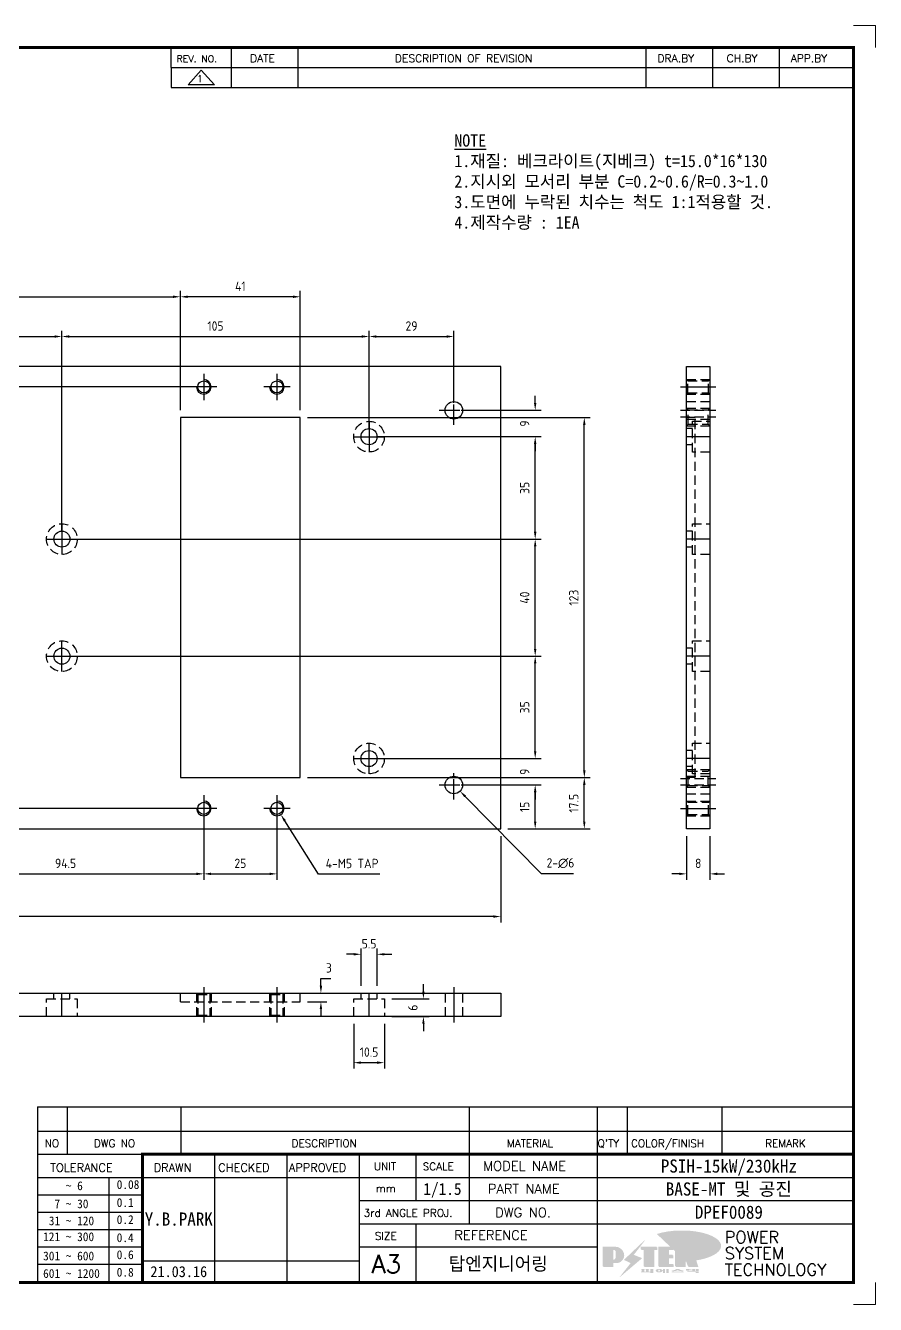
# Model space of a CAD drawing. Header units: millimetres. Extents: x -4251 to 2609, y -1673 to 4048.
# Drawn here: x 1479.5 to 1770.1, y -818.5 to -381.6 of the extents above; entities that cross this region are included whole.
import ezdxf
from ezdxf.enums import TextEntityAlignment as Align

# ---------------------------------------------------------------- set-up
doc = ezdxf.new("R2010")
doc.units = ezdxf.units.MM
for name, pattern in [('CENTER', [50.8, 31.75, -6.35, 6.35, -6.35]), ('CENTER1', [10, 7, -1, 1, -1]), ('HIDDEN2', [4.7625, 3.175, -1.5875])]:
    doc.linetypes.add(name, pattern=pattern)
for name, color, linetype in [('CENTER', 1, 'CENTER'), ('CL', 1, 'CENTER'), ('FORMAT-1', 7, 'Continuous'), ('line', 3, 'Continuous'), ('피치선', 1, 'Continuous')]:
    doc.layers.add(name, color=color, linetype=linetype)
doc.styles.add('HAN', font='')
doc.styles.add('RC', font='simplex.shx')
doc.styles.add('ROMANT', font='simplex.shx')
doc.styles.add('RT', font='simplex.shx', dxfattribs={"oblique": 15})
doc.styles.get("Standard").update_dxf_attribs({"font": 'ISOCP.SHX', "bigfont": 'WHGTXT.SHX'})
doc.styles.get('HAN').set_extended_font_data('GulimChe')
doc.dimstyles.new('PS-1', dxfattribs={"dimtxt": 3.2, "dimasz": 2.5, "dimexe": 2, "dimexo": 2.5, "dimgap": 2, "dimtad": 1, "dimtoh": 1, "dimrnd": 0.05, "dimzin": 12, "dimdsep": 46, "dimtxsty": 'Standard', "dimcen": 0, "dimclrt": 2, "dimazin": 3, "dimtfac": 1, "dimtofl": 0, "dimtmove": 0, "dimatfit": 3, "dimfxl": 0, "dimtolj": 1, "dimtzin": 0, "dimarcsym": 0})

# ---------------------------------------------------------------- blocks, each defined once
blk = doc.blocks.new('A$C4A1E536B')
at = {"color": 6, "linetype": 'HIDDEN2'}
for p, q in [((-143, 10), (-143, -2)), ((-15, 10), (-15, -2)), ((-146, 8), (-146, 0)), ((-140, 8), (-140, 0)), ((-18, 8), (-18, 0)), ((-12, 8), (-12, 0))]:
    blk.add_line(p, q, dxfattribs=at)
at = {"color": 250, "linetype": 'HIDDEN2'}
for p, q in [((-140.75, 10), (-140.75, -2)), ((-17.25, 10), (-17.25, -2)), ((-143.75, 8), (-143.75, 0)), ((-143.21, 7.46), (-143.21, 0.54)), ((-138.29, 7.46), (-138.29, 0.54)), ((-137.75, 8), (-137.75, 0)), ((-20.25, 8), (-20.25, 0)), ((-19.71, 7.46), (-19.71, 0.54)), ((-14.79, 7.46), (-14.79, 0.54)), ((-14.25, 8), (-14.25, 0))]:
    blk.add_line(p, q, dxfattribs=at)
at = {"color": 2, "linetype": 'HIDDEN2'}
for p, q in [((-153.5, 8), (-153.5, 0)), ((-153.07, 7.57), (-153.07, 0.43)), ((-148.93, 7.57), (-148.93, 0.43)), ((-148.5, 8), (-148.5, 0)), ((-140.5, 5), (-140.5, 8)), ((-140.5, 5), (-17.5, 5)), ((-136.75, 6), (-136.75, 8)), ((-131.25, 6), (-131.25, 8)), ((-101.75, 6), (-101.75, 8)), ((-96.25, 6), (-96.25, 8)), ((-61.75, 6), (-61.75, 8)), ((-56.25, 6), (-56.25, 8)), ((-26.75, 6), (-26.75, 8)), ((-21.25, 6), (-21.25, 8)), ((-17.5, 5), (-17.5, 8)), ((-9.5, 8), (-9.5, 0)), ((-9.07, 7.57), (-9.07, 0.43)), ((-4.93, 7.57), (-4.93, 0.43)), ((-4.5, 8), (-4.5, 0))]:
    blk.add_line(p, q, dxfattribs=at)
at = {"color": 30}
blk.add_lwpolyline([(-158, 8), (0, 8), (0, 0), (-158, 0)], close=True, dxfattribs=at)
at = {"color": 2, "linetype": 'HIDDEN2'}
for points in [[(-153.5, 8), (-153.07, 7.57), (-148.93, 7.57), (-148.5, 8)], [(-139.25, 0), (-139.25, 6), (-128.75, 6), (-128.75, 0)], [(-104.25, 0), (-104.25, 6), (-93.75, 6), (-93.75, 0)], [(-64.25, 0), (-64.25, 6), (-53.75, 6), (-53.75, 0)], [(-29.25, 0), (-29.25, 6), (-18.75, 6), (-18.75, 0)], [(-9.5, 8), (-9.07, 7.57), (-4.93, 7.57), (-4.5, 8)], [(-153.5, 0), (-153.07, 0.43), (-148.93, 0.43), (-148.5, 0)], [(-9.5, 0), (-9.07, 0.43), (-4.93, 0.43), (-4.5, 0)]]:
    blk.add_lwpolyline(points, dxfattribs=at)
at = {"color": 250, "linetype": 'HIDDEN2'}
for points in [[(-143.75, 8), (-143.21, 7.46), (-138.29, 7.46), (-137.75, 8)], [(-20.25, 8), (-19.71, 7.46), (-14.79, 7.46), (-14.25, 8)], [(-143.75, 0), (-143.21, 0.54), (-138.29, 0.54), (-137.75, 0)], [(-20.25, 0), (-19.71, 0.54), (-14.79, 0.54), (-14.25, 0)]]:
    blk.add_lwpolyline(points, dxfattribs=at)
at = {"layer": 'CENTER'}
for p, q in [((-151, 10), (-151, -2)), ((-7, 10), (-7, -2)), ((-134, 0), (-134, 8)), ((-99, 0), (-99, 8)), ((-59, 0), (-59, 8)), ((-24, 0), (-24, 8))]:
    blk.add_line(p, q, dxfattribs=at)
blk = doc.blocks.new('*D660')
at = {"color": 0, "linetype": 'ByBlock', "lineweight": -2}
for p, q in [((1445.97, -641.28), (1445.97, -673.42)), ((1540.47, -651.53), (1540.47, -673.42)), ((1448.47, -671.42), (1537.97, -671.42))]:
    blk.add_line(p, q, dxfattribs=at)
at = {"color": 0}
for points in [[(1448.47, -671), (1448.47, -671.83), (1445.97, -671.42)], [(1537.97, -671), (1537.97, -671.83), (1540.47, -671.42)]]:
    blk.add_solid(points, dxfattribs=at)
at = {"layer": 'DEFPOINTS', "color": 0}
for p in [(1445.97, -638.78, 0), (1540.47, -649.03, 0), (1540.47, -671.42)]:
    blk.add_point(p, dxfattribs=at)
at = {"color": 2, "insert": (1493.22, -667.82), "char_height": 3.2, "attachment_point": 5}
blk.add_mtext('\\A1;94.5', dxfattribs=at)
blk = doc.blocks.new('*D661')
at = {"color": 0, "linetype": 'ByBlock', "lineweight": -2}
for p, q in [((1540.47, -651.53), (1540.47, -673.42)), ((1565.47, -651.53), (1565.47, -673.42)), ((1542.97, -671.42), (1562.97, -671.42))]:
    blk.add_line(p, q, dxfattribs=at)
at = {"color": 0}
for points in [[(1542.97, -671), (1542.97, -671.83), (1540.47, -671.42)], [(1562.97, -671), (1562.97, -671.83), (1565.47, -671.42)]]:
    blk.add_solid(points, dxfattribs=at)
at = {"layer": 'DEFPOINTS', "color": 0}
for p in [(1540.47, -649.03, 0), (1565.47, -649.03, 0), (1565.47, -671.42)]:
    blk.add_point(p, dxfattribs=at)
at = {"color": 2, "insert": (1552.97, -667.82), "char_height": 3.2, "attachment_point": 5}
blk.add_mtext('\\A1;25', dxfattribs=at)
blk = doc.blocks.new('*D662')
at = {"color": 0, "linetype": 'ByBlock', "lineweight": -2}
for p, q in [((1256.97, -495.53), (1256.97, -485.82)), ((1259.47, -487.82), (1489.47, -487.82)), ((1491.97, -554.53), (1491.97, -485.82))]:
    blk.add_line(p, q, dxfattribs=at)
at = {"color": 0}
for points in [[(1259.47, -487.4), (1259.47, -488.23), (1256.97, -487.82)], [(1489.47, -487.4), (1489.47, -488.23), (1491.97, -487.82)]]:
    blk.add_solid(points, dxfattribs=at)
at = {"layer": 'DEFPOINTS', "color": 0}
for p in [(1491.97, -487.82), (1256.97, -498.03, 0), (1491.97, -557.03, 0)]:
    blk.add_point(p, dxfattribs=at)
at = {"color": 2, "insert": (1374.47, -484.22), "char_height": 3.2, "attachment_point": 5}
blk.add_mtext('\\A1;235', dxfattribs=at)
blk = doc.blocks.new('*D663')
at = {"color": 0, "linetype": 'ByBlock', "lineweight": -2}
for p, q in [((1491.97, -554.53), (1491.97, -485.82)), ((1494.47, -487.82), (1594.47, -487.82)), ((1596.97, -519.53), (1596.97, -485.82))]:
    blk.add_line(p, q, dxfattribs=at)
at = {"color": 0}
for points in [[(1494.47, -487.4), (1494.47, -488.23), (1491.97, -487.82)], [(1594.47, -487.4), (1594.47, -488.23), (1596.97, -487.82)]]:
    blk.add_solid(points, dxfattribs=at)
at = {"layer": 'DEFPOINTS', "color": 0}
for p in [(1596.97, -487.82), (1596.97, -522.03, 0), (1491.97, -557.03, 0)]:
    blk.add_point(p, dxfattribs=at)
at = {"color": 2, "insert": (1544.47, -484.22), "char_height": 3.2, "attachment_point": 5}
blk.add_mtext('\\A1;105', dxfattribs=at)
blk = doc.blocks.new('*D664')
at = {"color": 0, "linetype": 'ByBlock', "lineweight": -2}
for p, q in [((1596.97, -519.53), (1596.97, -485.82)), ((1599.47, -487.82), (1623.47, -487.82)), ((1625.97, -510.53), (1625.97, -485.82))]:
    blk.add_line(p, q, dxfattribs=at)
at = {"color": 0}
for points in [[(1599.47, -487.4), (1599.47, -488.23), (1596.97, -487.82)], [(1623.47, -487.4), (1623.47, -488.23), (1625.97, -487.82)]]:
    blk.add_solid(points, dxfattribs=at)
at = {"layer": 'DEFPOINTS', "color": 0}
for p in [(1625.97, -487.82), (1625.97, -513.03, 0), (1596.97, -522.03, 0)]:
    blk.add_point(p, dxfattribs=at)
at = {"color": 2, "insert": (1611.47, -484.22), "char_height": 3.2, "attachment_point": 5}
blk.add_mtext('\\A1;29', dxfattribs=at)
blk = doc.blocks.new('*D665')
at = {"color": 0, "linetype": 'ByBlock', "lineweight": -2}
for p, q in [((1256.97, -495.53), (1256.97, -472.24)), ((1259.47, -474.24), (1529.97, -474.24)), ((1532.47, -513.03), (1532.47, -472.24))]:
    blk.add_line(p, q, dxfattribs=at)
at = {"color": 0}
for points in [[(1259.47, -473.83), (1259.47, -474.66), (1256.97, -474.24)], [(1529.97, -473.83), (1529.97, -474.66), (1532.47, -474.24)]]:
    blk.add_solid(points, dxfattribs=at)
at = {"layer": 'DEFPOINTS', "color": 0}
for p in [(1532.47, -474.24), (1256.97, -498.03, 0), (1532.47, -515.53, 0)]:
    blk.add_point(p, dxfattribs=at)
at = {"color": 2, "insert": (1394.72, -470.64), "char_height": 3.2, "attachment_point": 5}
blk.add_mtext('\\A1;275.5', dxfattribs=at)
blk = doc.blocks.new('*D666')
at = {"color": 0, "linetype": 'ByBlock', "lineweight": -2}
for p, q in [((1532.47, -513.03), (1532.47, -472.24)), ((1570.97, -474.24), (1534.97, -474.24)), ((1573.47, -513.03), (1573.47, -472.24))]:
    blk.add_line(p, q, dxfattribs=at)
at = {"color": 0}
for points in [[(1534.97, -473.83), (1534.97, -474.66), (1532.47, -474.24)], [(1570.97, -473.83), (1570.97, -474.66), (1573.47, -474.24)]]:
    blk.add_solid(points, dxfattribs=at)
at = {"layer": 'DEFPOINTS', "color": 0}
for p in [(1532.47, -474.24), (1532.47, -515.53, 0), (1573.47, -515.53, 0)]:
    blk.add_point(p, dxfattribs=at)
at = {"color": 2, "insert": (1552.97, -470.64), "char_height": 3.2, "attachment_point": 5}
blk.add_mtext('\\A1;41', dxfattribs=at)
blk = doc.blocks.new('*D667')
at = {"color": 0, "linetype": 'ByBlock', "lineweight": -2}
for p, q in [((1244.31, -646.53), (1244.31, -644.03)), ((1537.97, -649.03), (1242.31, -649.03)), ((1254.47, -656.03), (1242.31, -656.03)), ((1244.31, -658.53), (1244.31, -661.03))]:
    blk.add_line(p, q, dxfattribs=at)
at = {"color": 0}
for points in [[(1243.9, -646.53), (1244.73, -646.53), (1244.31, -649.03)], [(1243.9, -658.53), (1244.73, -658.53), (1244.31, -656.03)]]:
    blk.add_solid(points, dxfattribs=at)
at = {"layer": 'DEFPOINTS', "color": 0}
for p in [(1244.31, -649.03), (1540.47, -649.03, 0), (1256.97, -656.03, 0)]:
    blk.add_point(p, dxfattribs=at)
at = {"color": 2, "insert": (1240.71, -652.53), "char_height": 3.2, "attachment_point": 5, "rotation": 90}
blk.add_mtext('\\A1;7', dxfattribs=at)
blk = doc.blocks.new('*D668')
at = {"color": 0, "linetype": 'ByBlock', "lineweight": -2}
for p, q in [((1443.47, -638.78), (1242.31, -638.78)), ((1244.31, -646.53), (1244.31, -641.28)), ((1238.11, -643.91), (1225.66, -643.91)), ((1244.31, -643.91), (1238.11, -643.91)), ((1537.97, -649.03), (1242.31, -649.03))]:
    blk.add_line(p, q, dxfattribs=at)
at = {"color": 0}
for points in [[(1243.9, -641.28), (1244.73, -641.28), (1244.31, -638.78)], [(1243.9, -646.53), (1244.73, -646.53), (1244.31, -649.03)]]:
    blk.add_solid(points, dxfattribs=at)
at = {"layer": 'DEFPOINTS', "color": 0}
for p in [(1244.31, -638.78), (1445.97, -638.78, 0), (1540.47, -649.03, 0)]:
    blk.add_point(p, dxfattribs=at)
at = {"color": 2, "insert": (1231.89, -640.31), "char_height": 3.2, "attachment_point": 5}
blk.add_mtext('\\A1;10.25', dxfattribs=at)
blk = doc.blocks.new('*D670')
at = {"color": 0, "linetype": 'ByBlock', "lineweight": -2}
for p, q in [((1537.97, -505.03), (1242.31, -505.03)), ((1238.11, -510.16), (1225.66, -510.16)), ((1244.31, -510.16), (1238.11, -510.16)), ((1244.31, -512.78), (1244.31, -507.53)), ((1443.47, -515.28), (1242.31, -515.28))]:
    blk.add_line(p, q, dxfattribs=at)
at = {"color": 0}
for points in [[(1243.9, -507.53), (1244.73, -507.53), (1244.31, -505.03)], [(1243.9, -512.78), (1244.73, -512.78), (1244.31, -515.28)]]:
    blk.add_solid(points, dxfattribs=at)
at = {"layer": 'DEFPOINTS', "color": 0}
for p in [(1244.31, -505.03), (1540.47, -505.03, 0), (1445.97, -515.28, 0)]:
    blk.add_point(p, dxfattribs=at)
at = {"color": 2, "insert": (1231.89, -506.56), "char_height": 3.2, "attachment_point": 5}
blk.add_mtext('\\A1;10.25', dxfattribs=at)
blk = doc.blocks.new('*D672')
at = {"color": 0, "linetype": 'ByBlock', "lineweight": -2}
for p, q in [((1628.47, -641.03), (1655.77, -641.03)), ((1653.77, -653.53), (1653.77, -643.53)), ((1644.47, -656.03), (1655.77, -656.03))]:
    blk.add_line(p, q, dxfattribs=at)
at = {"color": 0}
for points in [[(1653.35, -643.53), (1654.18, -643.53), (1653.77, -641.03)], [(1653.35, -653.53), (1654.18, -653.53), (1653.77, -656.03)]]:
    blk.add_solid(points, dxfattribs=at)
at = {"layer": 'DEFPOINTS', "color": 0}
for p in [(1625.97, -641.03, 0), (1653.77, -641.03), (1641.97, -656.03, 0)]:
    blk.add_point(p, dxfattribs=at)
at = {"color": 2, "insert": (1650.17, -648.53), "char_height": 3.2, "attachment_point": 5, "rotation": 90}
blk.add_mtext('\\A1;15', dxfattribs=at)
blk = doc.blocks.new('*D673')
at = {"color": 0, "linetype": 'ByBlock', "lineweight": -2}
for p, q in [((1653.77, -629.53), (1653.77, -627.03)), ((1599.47, -632.03), (1655.77, -632.03)), ((1628.47, -641.03), (1655.77, -641.03)), ((1653.77, -643.53), (1653.77, -646.03))]:
    blk.add_line(p, q, dxfattribs=at)
at = {"color": 0}
for points in [[(1653.35, -629.53), (1654.18, -629.53), (1653.77, -632.03)], [(1653.35, -643.53), (1654.18, -643.53), (1653.77, -641.03)]]:
    blk.add_solid(points, dxfattribs=at)
at = {"layer": 'DEFPOINTS', "color": 0}
for p in [(1596.97, -632.03, 0), (1653.77, -632.03), (1625.97, -641.03, 0)]:
    blk.add_point(p, dxfattribs=at)
at = {"color": 2, "insert": (1650.17, -636.53), "char_height": 3.2, "attachment_point": 5, "rotation": 90}
blk.add_mtext('\\A1;9', dxfattribs=at)
blk = doc.blocks.new('*D674')
at = {"color": 0, "linetype": 'ByBlock', "lineweight": -2}
for p, q in [((1494.47, -597.03), (1655.77, -597.03)), ((1653.77, -629.53), (1653.77, -599.53)), ((1599.47, -632.03), (1655.77, -632.03))]:
    blk.add_line(p, q, dxfattribs=at)
at = {"color": 0}
for points in [[(1653.35, -599.53), (1654.18, -599.53), (1653.77, -597.03)], [(1653.35, -629.53), (1654.18, -629.53), (1653.77, -632.03)]]:
    blk.add_solid(points, dxfattribs=at)
at = {"layer": 'DEFPOINTS', "color": 0}
for p in [(1491.97, -597.03, 0), (1653.77, -597.03), (1596.97, -632.03, 0)]:
    blk.add_point(p, dxfattribs=at)
at = {"color": 2, "insert": (1650.17, -614.53), "char_height": 3.2, "attachment_point": 5, "rotation": 90}
blk.add_mtext('\\A1;35', dxfattribs=at)
blk = doc.blocks.new('*D675')
at = {"color": 0, "linetype": 'ByBlock', "lineweight": -2}
for p, q in [((1494.47, -557.03), (1655.77, -557.03)), ((1653.77, -594.53), (1653.77, -559.53)), ((1494.47, -597.03), (1655.77, -597.03))]:
    blk.add_line(p, q, dxfattribs=at)
at = {"color": 0}
for points in [[(1653.35, -559.53), (1654.18, -559.53), (1653.77, -557.03)], [(1653.35, -594.53), (1654.18, -594.53), (1653.77, -597.03)]]:
    blk.add_solid(points, dxfattribs=at)
at = {"layer": 'DEFPOINTS', "color": 0}
for p in [(1491.97, -557.03, 0), (1653.77, -557.03), (1491.97, -597.03, 0)]:
    blk.add_point(p, dxfattribs=at)
at = {"color": 2, "insert": (1650.17, -577.03), "char_height": 3.2, "attachment_point": 5, "rotation": 90}
blk.add_mtext('\\A1;40', dxfattribs=at)
blk = doc.blocks.new('*D676')
at = {"color": 0, "linetype": 'ByBlock', "lineweight": -2}
for p, q in [((1599.47, -522.03), (1655.77, -522.03)), ((1653.77, -554.53), (1653.77, -524.53)), ((1494.47, -557.03), (1655.77, -557.03))]:
    blk.add_line(p, q, dxfattribs=at)
at = {"color": 0}
for points in [[(1653.35, -524.53), (1654.18, -524.53), (1653.77, -522.03)], [(1653.35, -554.53), (1654.18, -554.53), (1653.77, -557.03)]]:
    blk.add_solid(points, dxfattribs=at)
at = {"layer": 'DEFPOINTS', "color": 0}
for p in [(1596.97, -522.03, 0), (1653.77, -522.03), (1491.97, -557.03, 0)]:
    blk.add_point(p, dxfattribs=at)
at = {"color": 2, "insert": (1650.17, -539.53), "char_height": 3.2, "attachment_point": 5, "rotation": 90}
blk.add_mtext('\\A1;35', dxfattribs=at)
blk = doc.blocks.new('*D677')
at = {"color": 0, "linetype": 'ByBlock', "lineweight": -2}
for p, q in [((1653.77, -510.53), (1653.77, -508.03)), ((1628.47, -513.03), (1655.77, -513.03)), ((1599.47, -522.03), (1655.77, -522.03)), ((1653.77, -524.53), (1653.77, -527.03))]:
    blk.add_line(p, q, dxfattribs=at)
at = {"color": 0}
for points in [[(1653.35, -510.53), (1654.18, -510.53), (1653.77, -513.03)], [(1653.35, -524.53), (1654.18, -524.53), (1653.77, -522.03)]]:
    blk.add_solid(points, dxfattribs=at)
at = {"layer": 'DEFPOINTS', "color": 0}
for p in [(1625.97, -513.03, 0), (1653.77, -513.03), (1596.97, -522.03, 0)]:
    blk.add_point(p, dxfattribs=at)
at = {"color": 2, "insert": (1650.17, -517.53), "char_height": 3.2, "attachment_point": 5, "rotation": 90}
blk.add_mtext('\\A1;9', dxfattribs=at)
blk = doc.blocks.new('*D678')
at = {"color": 0, "linetype": 'ByBlock', "lineweight": -2}
for p, q in [((1575.97, -638.53), (1672.56, -638.53)), ((1670.56, -653.53), (1670.56, -641.03)), ((1644.47, -656.03), (1672.56, -656.03))]:
    blk.add_line(p, q, dxfattribs=at)
at = {"color": 0}
for points in [[(1670.14, -641.03), (1670.98, -641.03), (1670.56, -638.53)], [(1670.14, -653.53), (1670.98, -653.53), (1670.56, -656.03)]]:
    blk.add_solid(points, dxfattribs=at)
at = {"layer": 'DEFPOINTS', "color": 0}
for p in [(1573.47, -638.53, 0), (1670.56, -638.53), (1641.97, -656.03, 0)]:
    blk.add_point(p, dxfattribs=at)
at = {"color": 2, "insert": (1666.96, -647.28), "char_height": 3.2, "attachment_point": 5, "rotation": 90}
blk.add_mtext('\\A1;17.5', dxfattribs=at)
blk = doc.blocks.new('*D679')
at = {"color": 0, "linetype": 'ByBlock', "lineweight": -2}
for p, q in [((1575.97, -515.53), (1672.56, -515.53)), ((1670.56, -636.03), (1670.56, -518.03)), ((1575.97, -638.53), (1672.56, -638.53))]:
    blk.add_line(p, q, dxfattribs=at)
at = {"color": 0}
for points in [[(1670.14, -518.03), (1670.98, -518.03), (1670.56, -515.53)], [(1670.14, -636.03), (1670.98, -636.03), (1670.56, -638.53)]]:
    blk.add_solid(points, dxfattribs=at)
at = {"layer": 'DEFPOINTS', "color": 0}
for p in [(1573.47, -515.53, 0), (1670.56, -515.53), (1573.47, -638.53, 0)]:
    blk.add_point(p, dxfattribs=at)
at = {"color": 2, "insert": (1666.96, -577.03), "char_height": 3.2, "attachment_point": 5, "rotation": 90}
blk.add_mtext('\\A1;123', dxfattribs=at)
blk = doc.blocks.new('*D680')
at = {"color": 0, "linetype": 'ByBlock', "lineweight": -2}
for p, q in [((1256.97, -658.53), (1256.97, -688.01)), ((1641.97, -658.53), (1641.97, -688.01)), ((1639.47, -686.01), (1259.47, -686.01))]:
    blk.add_line(p, q, dxfattribs=at)
at = {"color": 0}
for points in [[(1259.47, -685.59), (1259.47, -686.42), (1256.97, -686.01)], [(1639.47, -685.59), (1639.47, -686.42), (1641.97, -686.01)]]:
    blk.add_solid(points, dxfattribs=at)
at = {"layer": 'DEFPOINTS', "color": 0}
for p in [(1256.97, -656.03, 0), (1641.97, -656.03, 0), (1256.97, -686.01)]:
    blk.add_point(p, dxfattribs=at)
at = {"color": 2, "insert": (1449.47, -682.41), "char_height": 3.2, "attachment_point": 5}
blk.add_mtext('\\A1;385', dxfattribs=at)
blk = doc.blocks.new('*D681')
at = {"color": 0, "linetype": 'ByBlock', "lineweight": -2}
for p, q in [((1705.5, -658.53), (1705.5, -673.42)), ((1713.5, -658.53), (1713.5, -673.42)), ((1703, -671.42), (1700.5, -671.42)), ((1716, -671.42), (1718.5, -671.42))]:
    blk.add_line(p, q, dxfattribs=at)
at = {"color": 0}
for points in [[(1703, -671), (1703, -671.83), (1705.5, -671.42)], [(1716, -671), (1716, -671.83), (1713.5, -671.42)]]:
    blk.add_solid(points, dxfattribs=at)
at = {"layer": 'DEFPOINTS', "color": 0}
for p in [(1705.5, -656.03, 0), (1713.5, -656.03, 0), (1713.5, -671.42)]:
    blk.add_point(p, dxfattribs=at)
at = {"color": 2, "insert": (1709.5, -667.82), "char_height": 3.2, "attachment_point": 5}
blk.add_mtext('\\A1;8', dxfattribs=at)
blk = doc.blocks.new('*D682')
at = {"color": 0, "linetype": 'ByBlock', "lineweight": -2}
for p, q in [((1655.96, -671.36), (1629.83, -644.94)), ((1666.84, -671.36), (1655.96, -671.36))]:
    blk.add_line(p, q, dxfattribs=at)
at = {"color": 0}
blk.add_solid([(1630.13, -644.65), (1629.54, -645.24), (1628.08, -643.17)], dxfattribs=at)
at = {"layer": 'DEFPOINTS', "color": 0}
for p in [(1623.86, -638.9, 0), (1628.08, -643.17, 0)]:
    blk.add_point(p, dxfattribs=at)
at = {"color": 2, "insert": (1662.4, -667.76), "char_height": 3.2, "attachment_point": 5}
blk.add_mtext('\\A1;2-∅6', dxfattribs=at)
blk = doc.blocks.new('*D684')
at = {"color": 0, "linetype": 'ByBlock', "lineweight": -2}
for p, q in [((1579.67, -671.47), (1568.14, -653.26)), ((1600.69, -671.47), (1579.67, -671.47))]:
    blk.add_line(p, q, dxfattribs=at)
at = {"color": 0}
blk.add_solid([(1568.49, -653.04), (1567.79, -653.48), (1566.8, -651.15)], dxfattribs=at)
at = {"layer": 'DEFPOINTS', "color": 0}
for p in [(1564.13, -646.92, 0), (1566.8, -651.15, 0)]:
    blk.add_point(p, dxfattribs=at)
at = {"color": 2, "insert": (1591.18, -667.87), "char_height": 3.2, "attachment_point": 5}
blk.add_mtext('\\A1;4-M5 TAP', dxfattribs=at)
blk = doc.blocks.new('*D685')
at = {"color": 0, "linetype": 'ByBlock', "lineweight": -2}
for p, q in [((1591.72, -722.64), (1591.72, -737.92)), ((1602.22, -722.64), (1602.22, -737.92)), ((1594.22, -735.92), (1599.72, -735.92))]:
    blk.add_line(p, q, dxfattribs=at)
at = {"color": 0}
for points in [[(1594.22, -735.5), (1594.22, -736.33), (1591.72, -735.92)], [(1599.72, -735.5), (1599.72, -736.33), (1602.22, -735.92)]]:
    blk.add_solid(points, dxfattribs=at)
at = {"layer": 'DEFPOINTS', "color": 0}
for p in [(1591.72, -720.14, 0), (1602.22, -720.14, 0), (1602.22, -735.92)]:
    blk.add_point(p, dxfattribs=at)
at = {"color": 2, "insert": (1596.97, -732.32), "char_height": 3.2, "attachment_point": 5}
blk.add_mtext('\\A1;10.5', dxfattribs=at)
blk = doc.blocks.new('*D686')
at = {"color": 0, "linetype": 'ByBlock', "lineweight": -2}
for p, q in [((1615.55, -711.64), (1615.55, -709.14)), ((1604.72, -714.14), (1617.55, -714.14)), ((1604.72, -720.14), (1617.55, -720.14)), ((1615.55, -722.64), (1615.55, -725.14))]:
    blk.add_line(p, q, dxfattribs=at)
at = {"color": 0}
for points in [[(1615.13, -711.64), (1615.96, -711.64), (1615.55, -714.14)], [(1615.13, -722.64), (1615.96, -722.64), (1615.55, -720.14)]]:
    blk.add_solid(points, dxfattribs=at)
at = {"layer": 'DEFPOINTS', "color": 0}
for p in [(1602.22, -714.14, 0), (1615.55, -714.14), (1602.22, -720.14, 0)]:
    blk.add_point(p, dxfattribs=at)
at = {"color": 2, "insert": (1611.95, -717.14), "char_height": 3.2, "attachment_point": 5, "rotation": 90}
blk.add_mtext('\\A1;6', dxfattribs=at)
blk = doc.blocks.new('*D687')
at = {"color": 0, "linetype": 'ByBlock', "lineweight": -2}
for p, q in [((1591.72, -698.89), (1589.22, -698.89)), ((1594.22, -709.64), (1594.22, -696.89)), ((1599.72, -709.64), (1599.72, -696.89)), ((1602.22, -698.89), (1604.72, -698.89))]:
    blk.add_line(p, q, dxfattribs=at)
at = {"color": 0}
for points in [[(1591.72, -698.48), (1591.72, -699.31), (1594.22, -698.89)], [(1602.22, -698.48), (1602.22, -699.31), (1599.72, -698.89)]]:
    blk.add_solid(points, dxfattribs=at)
at = {"layer": 'DEFPOINTS', "color": 0}
for p in [(1599.72, -698.89), (1594.22, -712.14, 0), (1599.72, -712.14, 0)]:
    blk.add_point(p, dxfattribs=at)
at = {"color": 2, "insert": (1596.97, -695.29), "char_height": 3.2, "attachment_point": 5}
blk.add_mtext('\\A1;5.5', dxfattribs=at)
blk = doc.blocks.new('*D688')
at = {"color": 0, "linetype": 'ByBlock', "lineweight": -2}
for p, q in [((1580.51, -709.64), (1580.51, -707.14)), ((1580.51, -707.14), (1583.93, -707.14)), ((1575.97, -712.14), (1582.51, -712.14)), ((1575.97, -715.14), (1582.51, -715.14)), ((1580.51, -717.64), (1580.51, -720.14))]:
    blk.add_line(p, q, dxfattribs=at)
at = {"color": 0}
for points in [[(1580.1, -709.64), (1580.93, -709.64), (1580.51, -712.14)], [(1580.1, -717.64), (1580.93, -717.64), (1580.51, -715.14)]]:
    blk.add_solid(points, dxfattribs=at)
at = {"layer": 'DEFPOINTS', "color": 0}
for p in [(1573.47, -712.14), (1580.51, -712.14), (1573.47, -715.14, 0)]:
    blk.add_point(p, dxfattribs=at)
at = {"color": 2, "insert": (1583.22, -703.54), "char_height": 3.2, "attachment_point": 5}
blk.add_mtext('\\A1;3', dxfattribs=at)
blk = doc.blocks.new('re3')
at = {"color": 180}
for p, q in [((0, 0), (0, -4.55)), ((6.87, -0.64), (3.86, -3.91)), ((6.87, -0.64), (9.88, -3.91)), ((13.74, -4.55), (13.74, 0)), ((28.97, -4.55), (28.97, 0)), ((108.25, -4.55), (108.25, 0)), ((123.49, -4.55), (123.49, 0)), ((138.64, -4.55), (138.64, 0)), ((0, -4.55), (155.53, -4.55)), ((9.88, -3.91), (3.86, -3.91))]:
    blk.add_line(p, q, dxfattribs=at)
at = {"color": 2, "style": 'RC', "oblique": 15}
blk.add_attdef('REV.NO', text='', height=1.56, dxfattribs=at).set_placement((6.59, -2.56), align=Align.MIDDLE_CENTER)
blk.add_attdef('-1', text='', height=1.56, dxfattribs=at).set_placement((9.37, -1.66), align=Align.MIDDLE_LEFT)
at = {"color": 2, "style": 'HAN'}
for tag, p in [('REV.-DATE', (21.36, -2.28)), ('DRA.BY', (115.87, -2.28)), ('CH.BY', (131.07, -2.28)), ('APP.BY', (147.09, -2.28))]:
    blk.add_attdef(tag, text='', height=2.5, dxfattribs=at).set_placement(p, align=Align.MIDDLE_CENTER)
blk.add_attdef('DESCRIPTION-OF-REVISION', text='', height=2.5, dxfattribs=at).set_placement((31.61, -2.28), align=Align.MIDDLE_LEFT)
blk = doc.blocks.new('no3')
at = {"color": 180}
for p, q in [((0, 5.5), (0, 0)), ((0, 5.5), (186, 5.5)), ((6.79, 5.5), (6.79, 0)), ((32.74, 0.11), (32.74, 5.5)), ((98.4, 5.5), (98.4, 0)), ((127.61, 5.5), (127.61, 0)), ((134.43, 5.5), (134.43, 0)), ((155.98, 5.5), (155.98, 0))]:
    blk.add_line(p, q, dxfattribs=at)
at = {"color": 2, "style": 'RT', "oblique": 15}
blk.add_attdef('NO', text='', height=1.74, dxfattribs=at).set_placement((3.38, 2.51), align=Align.MIDDLE_CENTER)
at = {"color": 2, "style": 'HAN'}
for tag, p in [('PART-NO', (19.76, 2.75)), ('MATERIAL', (111.38, 2.75)), ("Q'TY", (131.02, 2.75)), ('COLOR/FINISH', (145.2, 2.75)), ('REMARK', (170.76, 2.75))]:
    blk.add_attdef(tag, text='', height=2.9, dxfattribs=at).set_placement(p, align=Align.MIDDLE_CENTER)
blk.add_attdef('DESCRIPTION', text='', height=2.9, dxfattribs=at).set_placement((34.51, 2.75), align=Align.MIDDLE_LEFT)
blk = doc.blocks.new('new LOGO')
at = {"layer": 'line'}
h = blk.add_hatch(color=250, dxfattribs=at)
h.paths.add_polyline_path([(44.5, 69.4), (46.6, 69.4, -0.129793), (52, 68, 0.221832), (43.6, 71.9), (41.5, 71.9), (41.5, 27.9), (43.6, 27.9, 0.02048), (44.5, 28)], flags=17)
h.paths.add_polyline_path([(44.5, 13.9), (57.3, 13.9, 0.72362), (77.1, 73.9, -0.679777), (54.3, 16.4), (41.5, 16.4), (41.5, -0.1), (3, -0.1), (3, -2.6), (44.5, -2.6)])
h.paths.add_polyline_path([(117.9, 14.2), (71.5, -44.4), (77.1, -39.6), (120.8, 15.6), (92, 28.9), (173.3, 106), (177.5, 111.4), (89.1, 27.6)])
h.paths.add_polyline_path([(162.7, 71.9), (162.7, 69.4), (172.5, 69.4), (172.5, 71.9)], flags=17)
h.paths.add_polyline_path([(217.7, 69.4), (230.5, 69.4), (230.5, 80.4), (227.5, 80.4), (227.5, 71.9), (214.7, 71.9), (214.7, -0.1), (175.5, -0.1), (175.5, -2.6), (217.7, -2.6)])
h.paths.add_polyline_path([(297.8, 46.6), (294.8, 46.6), (294.8, 37.4), (276, 37.4), (276, 10.9), (279, 10.9), (279, 34.9), (297.8, 34.9)])
h.paths.add_polyline_path([(300, 8.4), (297, 8.4), (297, -0.1), (237.5, -0.1), (237.5, -2.6), (300, -2.6)])
h.paths.add_polyline_path([(297.8, 80.4), (294.8, 80.4), (294.8, 71.9), (276, 71.9), (276, 49.1), (279, 49.1), (279, 69.4), (297.8, 69.4)])
h.paths.add_polyline_path([(350.2, 80.4), (347.2, 80.4), (347.2, 61.6), (350.2, 63.5)])
h.paths.add_polyline_path([(350.2, 26.7), (347.2, 35.2), (347.2, -0.1), (308.5, -0.1), (308.5, -2.6), (350.2, -2.6)])
h.paths.add_polyline_path([(402.7, 80.4), (396.5, 80.4), (379.6, 66.8), (400.5, -0.1), (361.8, -0.1), (362.7, -2.6), (403.5, -2.6), (382.6, 64.3)])
blk.add_hatch(color=5, dxfattribs=at).paths.add_polyline_path([(166.3, 35), (131, 49), (180.4, 112.7), (92, 28.9), (120.8, 15.6), (74.4, -43)])
h = blk.add_hatch(color=253, dxfattribs=at)
edge = h.paths.add_edge_path()
edge.add_ellipse((333.9, 86.4), major_axis=(-165.9, 0), ratio=0.39426, start_angle=111.5127, end_angle=334.469)
edge.add_ellipse((314.1, 81.2), major_axis=(-153.7, 0), ratio=0.40699, start_angle=121.3066, end_angle=327.7437, ccw=False)
edge.add_line((394, 27.8), (394.7, 25.6))
h = blk.add_hatch(color=1, dxfattribs=at)
h.paths.add_polyline_path([(41.5, 16.4), (54.3, 16.4, 1), (54.3, 82.9), (0, 82.9), (0, -0.1), (41.5, -0.1)])
h.paths.add_polyline_path([(41.5, 27.9), (41.5, 71.9), (43.6, 71.9, -0.414214), (54.6, 60.9), (54.6, 38.9, -0.414214), (43.6, 27.9)], flags=16)
h.paths.add_polyline_path([(214.7, 71.9), (227.5, 71.9), (227.5, 82.9), (159.7, 82.9), (159.7, 71.9), (172.5, 71.9), (172.5, -0.1), (214.7, -0.1)])
h.paths.add_polyline_path([(276, 37.4), (294.8, 37.4), (294.8, 49.1), (276, 49.1), (276, 71.9), (294.8, 71.9), (294.8, 82.9), (234.5, 82.9), (234.5, -0.1), (297, -0.1), (297, 10.9), (276, 10.9)])
h.paths.add_polyline_path([(347.2, 35.2), (359.7, -0.1), (400.5, -0.1), (379.6, 66.8), (399.7, 82.9), (380.6, 82.9), (347.2, 61.6), (347.2, 82.9), (305.5, 82.9), (305.5, -0.1), (347.2, -0.1)])
h = blk.add_hatch(color=250, dxfattribs=at)
edge = h.paths.add_edge_path()
edge.add_ellipse((237.8, -17.6), major_axis=(-14.3, 0), ratio=0.526336, start_angle=192.2456, end_angle=269.0748)
edge.add_line((238.1, -10.1), (237.6, -10.1))
edge.add_ellipse((237.8, -17.6), major_axis=(-14.3, 0), ratio=0.526336, start_angle=270.9252, end_angle=449.0748)
edge.add_line((237.6, -25.1), (238.1, -25.1))
edge.add_ellipse((237.8, -17.6), major_axis=(-14.3, 0), ratio=0.526336, start_angle=450.9252, end_angle=527.7544)
edge.add_line((251.7, -19.2), (254.1, -19.2))
edge.add_line((254.1, -19.2), (254.1, -27.1))
edge.add_line((254.1, -27.1), (263.1, -27.1))
edge.add_line((263.1, -27.1), (263.1, -10.1))
edge.add_line((263.1, -10.1), (254.1, -10.1))
edge.add_line((254.1, -10.1), (254.1, -16))
edge.add_line((254.1, -16), (251.7, -16))
h.paths.add_polyline_path([(241, -16.4), (241, -18.7, -1), (234.4, -18.7), (234.4, -16.4, -1)], flags=16)
h.paths.add_polyline_path([(278.2, -10.1), (268.1, -10.1), (268.1, -27.1), (278.2, -27.1)])
h.paths.add_polyline_path([(310.3, -10.1), (310.3, -11.1, -0.157169), (289.3, -17.5), (294, -19.9, 0.128407), (316.3, -15.9, 0.128407), (338.6, -19.9), (343.3, -17.5, -0.157169), (322.2, -11.1), (322.2, -10.1)])
h.paths.add_polyline_path([(342.1, -25.1), (342.1, -22.3), (290.4, -22.3), (290.4, -25.1)])
h.paths.add_polyline_path([(352, -10.1), (352, -16.2, 0.414214), (354, -18.2), (378.7, -18.2), (378.7, -19.6), (390.2, -19.6), (390.2, -10.1), (378.7, -10.1), (378.7, -13.6), (374.7, -13.6), (374.7, -15.1), (378.7, -15.1), (378.7, -16.2), (364.7, -16.2), (364.7, -15.1), (371.2, -15.1), (371.2, -13.6), (364.7, -13.6), (364.7, -12.6), (374.7, -12.6), (374.7, -10.1)])
h.paths.add_polyline_path([(393.8, -10.1), (393.8, -19.6), (405, -19.6), (405, -10.1)])
h.paths.add_polyline_path([(405, -27.1), (405, -20.9), (356.8, -20.9), (356.8, -23), (391.8, -23), (391.8, -27.1)])
h.paths.add_polyline_path([(200.4, -10.1), (200.4, -22.3), (193.2, -22.3), (193.2, -12.6), (196.6, -12.6), (196.6, -10.1), (161, -10.1), (161, -12.6), (164.5, -12.6), (164.5, -22.3), (161, -22.3), (161, -25.1), (200.4, -25.1), (200.4, -27.1), (213.9, -27.1), (213.9, -10.1)])
h.paths.add_polyline_path([(182, -12.6), (175.6, -12.6), (175.6, -22.3), (182, -22.3)], flags=17)
blk = doc.blocks.new('format-3')
at = {"color": 3, "lineweight": 9}
for p, q in [((414.5, 291.3), (419.5, 291.3)), ((419.5, 286.3), (419.5, 291.3)), ((419.5, 5), (419.5, 0)), ((414.5, 0), (419.5, 0))]:
    blk.add_line(p, q, dxfattribs=at)
at = {"color": 180}
for p, q in [((258.97, 281.75), (258.97, 286.3)), ((272.71, 281.75), (272.71, 286.3)), ((287.94, 281.75), (287.94, 286.3)), ((367.22, 281.75), (367.22, 286.3)), ((382.45, 281.75), (382.45, 286.3)), ((397.61, 281.75), (397.61, 286.3)), ((258.97, 281.75), (414.5, 281.75)), ((228.5, 39.49), (228.5, 5)), ((228.5, 39.49), (414.5, 39.49)), ((235.29, 39.49), (235.29, 34.21)), ((261.24, 34.21), (261.24, 39.49)), ((326.9, 39.49), (326.9, 34.21)), ((356.11, 39.49), (356.11, 34.21)), ((362.93, 39.49), (362.93, 34.21)), ((384.48, 39.49), (384.48, 34.21)), ((228.5, 34.21), (252.48, 34.21)), ((268.96, 5), (268.96, 34.21)), ((285.45, 5), (285.45, 34.21)), ((301.94, 5), (301.94, 34.21)), ((314.72, 34.21), (314.72, 23.65)), ((326.9, 34.21), (326.9, 18.37)), ((356.11, 34.21), (356.11, 5)), ((228.5, 28.93), (252.48, 28.93)), ((244.89, 5.23), (244.89, 28.93)), ((252.48, 28.93), (414.5, 28.93)), ((228.5, 24.98), (252.48, 24.98)), ((301.94, 23.65), (414.5, 23.65)), ((228.5, 21.03), (252.48, 21.03)), ((301.94, 18.37), (414.5, 18.37)), ((314.72, 18.37), (314.72, 5)), ((228.5, 17.08), (252.48, 17.08)), ((228.5, 13.13), (252.48, 13.13)), ((301.94, 13.09), (356.11, 13.09)), ((228.5, 9.18), (252.48, 9.18)), ((252.48, 9.95), (301.94, 9.95))]:
    blk.add_line(p, q, dxfattribs=at)
at = {"const_width": 0.7}
blk.add_lwpolyline([(252.48, 5), (252.48, 34.21), (414.5, 34.21)], dxfattribs=at)
at = {"layer": 'FORMAT-1', "const_width": 0.7}
blk.add_lwpolyline([(13, 5), (13, 286.3), (414.5, 286.3), (414.5, 5)], close=True, dxfattribs=at)
at = {"xscale": 0.05400000000000027, "yscale": 0.05400000000000027, "zscale": 0.05400000000000027}
blk.add_blockref('new LOGO', (357.35, 8.65), dxfattribs=at)
at = {"color": 2}
for s, height, style, p in [('REV. NO.', 1.56, 'RC', (260.23, 282.95)), ('DATE', 1.788, 'RC', (276.95, 282.94)), ('DESCRIPTION OF REVISION', 1.7875, 'RC', (309.98, 282.94)), ('DRA.BY', 1.788, 'RC', (369.83, 282.94)), ('CH.BY', 1.788, 'RC', (385.59, 282.94)), ('APP.BY', 1.788, 'RC', (400.18, 282.94)), ('COLOR/FINISH', 1.7424, 'RC', (363.8, 35.83)), ('NO', 1.742, 'RC', (230.16, 35.83)), ('DWG NO', 1.742, 'RC', (241.36, 35.83)), ('DESCRIPTION', 1.7424, 'RC', (286.43, 35.83)), ('MATERIAL', 1.742, 'RC', (335.52, 35.83)), ("Q'TY", 1.742, 'RC', (356.17, 35.83)), ('REMARK', 1.742, 'RC', (394.37, 35.83)), (' TOLERANCE', 1.9, 'RC', (230.11, 30.22)), ('DRAWN', 1.9, 'RC', (255, 30.22)), ('CHECKED', 1.9, 'RC', (269.71, 30.22)), ('APPROVED', 1.9, 'RC', (285.8, 30.22)), ('UNIT', 1.742, 'RC', (305.19, 30.55)), ('SCALE', 1.742, 'RC', (316.32, 30.55)), ('MODEL NAME', 2.178, 'RC', (330.12, 30.46)), ('    ~ 6', 2, 'HAN', (229.8, 26.03)), ('0.08', 2, 'HAN', (246.57, 26.31)), ('mm', 1.742, 'RC', (305.67, 25.56)), ('PART NAME', 2.178, 'RC', (331.17, 25.24)), ('  7 ~ 30', 2, 'HAN', (229.8, 21.91)), ('0.1', 2, 'HAN', (246.57, 22.2)), ('3rd ANGLE PROJ.', 1.7424, 'RC', (302.87, 19.97)), ('DWG NO.', 2.178, 'RC', (332.84, 19.85)), (' 31 ~ 120', 2, 'HAN', (229.8, 18.04)), ('0.2', 2, 'HAN', (246.57, 18.32)), ('121 ~ 300', 2, 'HAN', (229.8, 14.42)), ('0.4', 2, 'HAN', (246.57, 14.2)), ('SIZE', 1.742, 'RC', (305.39, 14.71)), ('REFERENCE', 2.178, 'RC', (323.52, 14.69)), ('301 ~ 600', 2, 'HAN', (229.8, 10.04)), ('0.6', 2, 'HAN', (246.57, 10.32)), ('601 ~ 1200', 2, 'HAN', (229.8, 6.05)), ('0.8', 2, 'HAN', (246.57, 6.33))]:
    blk.add_text(s, height=height, dxfattribs=dict(at, style=style)).set_placement(p)
at = {"style": 'ROMANT'}
for s, p in [('POWER', (385.15, 13.96)), ('SYSTEM', (385.15, 10.31)), ('TECHNOLOGY', (385.15, 6.56))]:
    blk.add_text(s, height=2.7, dxfattribs=at).set_placement(p)
at = {"color": 2, "lineweight": 25, "style": 'RC'}
blk.add_text('A3', height=4.182, dxfattribs=at).set_placement((304.61, 7.14))
at = {"style": 'HAN'}
for tag, height, p in [('MODEL-NAME', 3, (386.1, 31.53)), ('SCALE', 2.7, (320.81, 26.29)), ('PART-NAME', 3, (386.1, 26.29)), ('DRA-BY', 3, (260.72, 19.44)), ('CH-BY', 3, (277.21, 19.44)), ('APP-BY', 3, (293.7, 19.44)), ('DWG-NO', 3, (386.1, 21.01)), ('CH-DATE', 2.5, (277.21, 7.47)), ('관련업체', 3, (333.52, 9.26)), ('DRA-DATE', 2.5, (260.72, 7.47)), ('APP-DATE', 2.5, (293.7, 7.47))]:
    blk.add_attdef(tag, text='', height=height, dxfattribs=at).set_placement(p, align=Align.MIDDLE_CENTER)

msp = doc.modelspace()

# ---------------------------------------------------------------- linework, layer by layer
at = {"color": 1, "linetype": 'CENTER1'}
for p, q in [((1625.9665, -518.0343, 0), (1625.9665, -508.0343, 0)), ((1620.9665, -513.0343, 0), (1630.9665, -513.0343, 0)), ((1625.9665, -646.0343, 0), (1625.9665, -636.0343, 0)), ((1620.9665, -641.0343, 0), (1630.9665, -641.0343, 0))]:
    msp.add_line(p, q, dxfattribs=at)
at = {"color": 2, "linetype": 'HIDDEN2'}
for p, q in [((1489.2165, -714.1438, 0), (1489.2165, -712.1438, 0)), ((1494.7165, -714.1438, 0), (1494.7165, -712.1438, 0)), ((1532.4665, -715.1438, 0), (1532.4665, -712.1438, 0)), ((1537.9665, -712.1438, 0), (1537.9665, -720.1438, 0)), ((1542.9665, -712.1438, 0), (1542.9665, -720.1438, 0)), ((1562.9665, -712.1438, 0), (1562.9665, -720.1438, 0)), ((1567.9665, -712.1438, 0), (1567.9665, -720.1438, 0)), ((1573.4665, -715.1438, 0), (1573.4665, -712.1438, 0)), ((1594.2165, -714.1438, 0), (1594.2165, -712.1438, 0)), ((1599.7165, -714.1438, 0), (1599.7165, -712.1438, 0)), ((1622.9665, -712.1438), (1622.9665, -720.1438)), ((1628.9665, -712.1438), (1628.9665, -720.1438)), ((1532.4665, -715.1438, 0), (1573.4665, -715.1438, 0)), ((1538.3996, -712.5768, 0), (1538.3996, -719.7108, 0)), ((1542.5335, -712.5768, 0), (1542.5335, -719.7108, 0)), ((1563.3996, -712.5768, 0), (1563.3996, -719.7108, 0)), ((1567.5335, -712.5768, 0), (1567.5335, -719.7108, 0))]:
    msp.add_line(p, q, dxfattribs=at)
at = {"color": 30, "elevation": 0}
msp.add_lwpolyline([(1256.9665, -656.0343), (1641.9665, -656.0343), (1641.9665, -498.0343), (1256.9665, -498.0343), (1256.9665, -656.0343)], dxfattribs=at)
msp.add_lwpolyline([(1573.4665, -638.5343), (1573.4665, -515.5343), (1532.4665, -515.5343), (1532.4665, -638.5343)], close=True, dxfattribs=at)
at = {"color": 30}
msp.add_lwpolyline([(1256.9665, -712.1438), (1641.9665, -712.1438), (1641.9665, -720.1438), (1256.9665, -720.1438)], close=True, dxfattribs=at)
at = {"color": 2, "linetype": 'HIDDEN2', "elevation": 0}
for points in [[(1537.9665, -712.1438), (1538.3996, -712.5768), (1542.5335, -712.5768), (1542.9665, -712.1438)], [(1562.9665, -712.1438), (1563.3996, -712.5768), (1567.5335, -712.5768), (1567.9665, -712.1438)], [(1486.7165, -720.1438), (1486.7165, -714.1438), (1497.2165, -714.1438), (1497.2165, -720.1438)], [(1591.7165, -720.1438), (1591.7165, -714.1438), (1602.2165, -714.1438), (1602.2165, -720.1438)], [(1537.9665, -720.1438), (1538.3996, -719.7108), (1542.5335, -719.7108), (1542.9665, -720.1438)], [(1562.9665, -720.1438), (1563.3996, -719.7108), (1567.5335, -719.7108), (1567.9665, -720.1438)]]:
    msp.add_lwpolyline(points, dxfattribs=at)
for centre in [(1540.4665, -505.0343, 0), (1565.4665, -505.0343, 0), (1540.4665, -649.0343, 0), (1565.4665, -649.0343, 0)]:
    msp.add_circle(centre, 2.067)
at = {"color": 30}
for centre, radius in [((1625.9665, -513.0343, 0), 3), ((1596.9665, -522.0343, 0), 2.75), ((1491.9665, -557.0343, 0), 2.75), ((1491.9665, -597.0343, 0), 2.75), ((1596.9665, -632.0343, 0), 2.75), ((1625.9665, -641.0343, 0), 3)]:
    msp.add_circle(centre, radius, dxfattribs=at)
at = {"color": 2, "linetype": 'HIDDEN2'}
for centre in [(1596.9665, -522.0343, 0), (1491.9665, -557.0343, 0), (1491.9665, -597.0343, 0), (1596.9665, -632.0343, 0)]:
    msp.add_circle(centre, 5.25, dxfattribs=at)
at = {"layer": 'CENTER'}
for p, q in [((1596.9665, -516.7843, 0), (1596.9665, -527.2843, 0)), ((1591.7165, -522.0343, 0), (1602.2165, -522.0343, 0)), ((1491.9665, -551.7843, 0), (1491.9665, -562.2843, 0)), ((1486.7165, -557.0343, 0), (1497.2165, -557.0343, 0)), ((1491.9665, -602.2843, 0), (1491.9665, -591.7843, 0)), ((1486.7165, -597.0343, 0), (1497.2165, -597.0343, 0)), ((1596.9665, -637.2843, 0), (1596.9665, -626.7843, 0)), ((1591.7165, -632.0343, 0), (1602.2165, -632.0343, 0)), ((1491.9665, -720.1438, 0), (1491.9665, -712.1438, 0)), ((1540.4665, -710.1438, 0), (1540.4665, -722.1438, 0)), ((1565.4665, -710.1438, 0), (1565.4665, -722.1438, 0)), ((1596.9665, -720.1438, 0), (1596.9665, -712.1438, 0)), ((1625.9665, -710.1438), (1625.9665, -722.1438))]:
    msp.add_line(p, q, dxfattribs=at)
at = {"layer": 'CL'}
for p, q in [((1540.4665, -500.5343, 0), (1540.4665, -509.5343, 0)), ((1565.4665, -500.5343, 0), (1565.4665, -509.5343, 0)), ((1544.9665, -505.0343, 0), (1535.9665, -505.0343, 0)), ((1569.9665, -505.0343, 0), (1560.9665, -505.0343, 0)), ((1540.4665, -644.5343, 0), (1540.4665, -653.5343, 0)), ((1565.4665, -644.5343, 0), (1565.4665, -653.5343, 0)), ((1544.9665, -649.0343, 0), (1535.9665, -649.0343, 0)), ((1569.9665, -649.0343, 0), (1560.9665, -649.0343, 0))]:
    msp.add_line(p, q, dxfattribs=at)
at = {"layer": '피치선'}
for centre in [(1540.4665, -505.0343, 0), (1565.4665, -505.0343, 0), (1540.4665, -649.0343, 0), (1565.4665, -649.0343, 0)]:
    msp.add_arc(centre, 2.5, 180, 90, dxfattribs=at)

# ---------------------------------------------------------------- block references
ref = msp.add_blockref('format-3', (1140.8374, -818.5248, 0), dxfattribs=dict(xscale=1.5, yscale=1.5, zscale=1.5))
ref.add_attrib('DRA-DATE', '21.03.16', dxfattribs={"height": 3.75, "style": 'HAN'}).set_placement((1531.9175, -807.3123, 0), align=Align.MIDDLE_CENTER)
ref.add_attrib('DRA-BY', 'Y.B.PARK', dxfattribs={"height": 4.5, "style": 'HAN'}).set_placement((1531.9175, -789.3616, 0), align=Align.MIDDLE_CENTER)
ref.add_attrib('MODEL-NAME', 'PSIH-15kW/230kHz', dxfattribs={"lineweight": 35, "height": 4.5, "style": 'HAN'}).set_placement((1719.9807, -771.2371, 0), align=Align.MIDDLE_CENTER)
ref.add_attrib('PART-NAME', 'BASE-MT 및 공진', dxfattribs={"lineweight": 35, "height": 4.5, "style": 'HAN'}).set_placement((1719.9807, -779.0834, 0), align=Align.MIDDLE_CENTER)
ref.add_attrib('PART-NO', 'DPEF0089', dxfattribs={"lineweight": 35, "height": 4.5, "style": 'HAN'}).set_placement((1719.9807, -787.0034, 0), align=Align.MIDDLE_CENTER)
ref.add_attrib('SCALE', '1/1.5', dxfattribs={"height": 4.05, "style": 'HAN'}).set_placement((1622.0496, -779.0834, 0), align=Align.MIDDLE_CENTER)
ref.add_attrib('관련업체', '탑엔지니어링', dxfattribs={"height": 4.5, "style": 'HAN'}).set_placement((1641.1224, -804.6307, 0), align=Align.MIDDLE_CENTER)
ref = msp.add_blockref('re3', (1529.2861, -395.8998, 0), dxfattribs=dict(xscale=1.5, yscale=1.5, zscale=1.5))
ref.add_attrib('REV.NO', '1', dxfattribs={"color": 2, "height": 2.34, "style": 'RC'}).set_placement((1539.1687, -399.7357, 0), align=Align.MIDDLE_CENTER)
at = {"rotation": 90}
msp.add_blockref('A$C4A1E536B', (1713.4951, -498.0343, 0), dxfattribs=at)
at = {"xscale": 1.5, "yscale": 1.5, "zscale": 1.5}
msp.add_blockref('no3', (1483.5874, -759.2834, 0), dxfattribs=at)

# ---------------------------------------------------------------- texts
at = {"color": 2, "insert": (1626.1332, -418.7325, -0.0002), "char_height": 4.200143, "attachment_point": 1, "style": 'HAN'}
msp.add_mtext_dynamic_manual_height_columns('{\\LNOTE\\P}1.재질: 베크라이트(지베크) t=15.0*16*130\\P2.지시외 모서리 부분 C=0.2~0.6/R=0.3~1.0\\P3.도면에 누락된 치수는 척도 1:1적용할 것.\\P{\\C1;4.제작수량 : 1EA}', width=794.617376, gutter_width=769.2954, heights=[449.7266], dxfattribs=at)

# ---------------------------------------------------------------- dimensions: what is measured, and where the dimension line sits
for base, p1, p2, override, picture, middle in [((1532.4665, -474.2442), (1256.9665, -498.0343, 0), (1532.4665, -515.5343, 0), {"dimarcsym": 1}, '*D665', (1394.7165, -470.6439)), ((1532.4665, -474.2442), (1573.4665, -515.5343, 0), (1532.4665, -515.5343, 0), {"dimarcsym": 1}, '*D666', (1552.9665, -470.6442)), ((1491.9665, -487.8164), (1256.9665, -498.0343, 0), (1491.9665, -557.0343, 0), {"dimarcsym": 1}, '*D662', (1374.4665, -484.2161)), ((1596.9665, -487.8164), (1491.9665, -557.0343, 0), (1596.9665, -522.0343, 0), {"dimtmove": 1, "dimarcsym": 1}, '*D663', (1544.4665, -484.2164)), ((1625.9665, -487.8164), (1596.9665, -522.0343, 0), (1625.9665, -513.0343, 0), {"dimtmove": 1, "dimarcsym": 1}, '*D664', (1611.4665, -484.2161)), ((1540.4665, -671.4166), (1445.9665, -638.7843, 0), (1540.4665, -649.0343, 0), {"dimarcsym": 1}, '*D660', (1493.2165, -667.8166)), ((1565.4665, -671.4166), (1540.4665, -649.0343, 0), (1565.4665, -649.0343, 0), {"dimarcsym": 1}, '*D661', (1552.9665, -667.8163)), ((1256.9665, -686.006), (1641.9665, -656.0343, 0), (1256.9665, -656.0343, 0), {"dimarcsym": 1}, '*D680', (1449.4665, -682.406)), ((1713.4951, -671.4166), (1705.4951, -656.0343, 0), (1713.4951, -656.0343, 0), {"dimarcsym": 1}, '*D681', (1709.4951, -667.8166)), ((1602.2165, -735.9165), (1591.7165, -720.1438, 0), (1602.2165, -720.1438, 0), {"dimarcsym": 1}, '*D685', (1596.9665, -732.3165))]:
    dim = msp.add_linear_dim(base=base, p1=p1, p2=p2, dimstyle='PS-1', override=override)
    dim.commit()
    dim.dimension.update_dxf_attribs({"geometry": picture, "text_midpoint": middle})
for base, p1, p2, override, picture, middle in [((1244.3124, -505.0343), (1445.9665, -515.2843, 0), (1540.4665, -505.0343, 0), {"dimtmove": 1, "dimarcsym": 1}, '*D670', (1236.1118, -506.5589)), ((1653.7659, -513.0343), (1596.9665, -522.0343, 0), (1625.9665, -513.0343, 0), {"dimtmove": 1, "dimarcsym": 1}, '*D677', (1650.1659, -517.5343)), ((1670.5598, -515.5343), (1573.4665, -638.5343, 0), (1573.4665, -515.5343, 0), {"dimtmove": 1, "dimarcsym": 1}, '*D679', (1666.9594, -577.0343)), ((1653.7659, -522.0343), (1491.9665, -557.0343, 0), (1596.9665, -522.0343, 0), {"dimtmove": 1, "dimarcsym": 1}, '*D676', (1650.1659, -539.5343)), ((1653.7659, -557.0343), (1491.9665, -597.0343, 0), (1491.9665, -557.0343, 0), {"dimtmove": 1, "dimarcsym": 1}, '*D675', (1650.1659, -577.0343)), ((1653.7659, -597.0343), (1596.9665, -632.0343, 0), (1491.9665, -597.0343, 0), {"dimtmove": 1, "dimarcsym": 1}, '*D674', (1650.1659, -614.5343)), ((1653.7659, -632.0343), (1625.9665, -641.0343, 0), (1596.9665, -632.0343, 0), {"dimtmove": 1, "dimarcsym": 1}, '*D673', (1650.1659, -636.5343)), ((1244.3124, -638.7843), (1540.4665, -649.0343, 0), (1445.9665, -638.7843, 0), {"dimtmove": 1, "dimarcsym": 1}, '*D668', (1236.1118, -640.3089)), ((1670.5598, -638.5343), (1641.9665, -656.0343, 0), (1573.4665, -638.5343, 0), {"dimarcsym": 1}, '*D678', (1666.9598, -647.2843)), ((1653.7659, -641.0343), (1641.9665, -656.0343, 0), (1625.9665, -641.0343, 0), {"dimarcsym": 1}, '*D672', (1650.1659, -648.5343)), ((1244.3124, -649.0343), (1256.9665, -656.0343, 0), (1540.4665, -649.0343, 0), {"dimarcsym": 1}, '*D667', (1240.7124, -652.5343)), ((1580.5126, -712.1438), (1573.4665, -715.1438, 0), (1573.4665, -712.1438), {"dimarcsym": 1}, '*D688', (1583.2189, -703.5438)), ((1615.5465, -714.1438), (1602.2165, -720.1438, 0), (1602.2165, -714.1438, 0), {"dimarcsym": 1}, '*D686', (1611.9465, -717.1438))]:
    dim = msp.add_linear_dim(base=base, p1=p1, p2=p2, angle=90, dimstyle='PS-1', override=override)
    dim.commit()
    dim.dimension.update_dxf_attribs({"geometry": picture, "text_midpoint": middle})
for p1, p2, text, picture, middle in [((1623.857, -638.9013, 0), (1628.0761, -643.1673, 0), '2-<>', '*D682', (1662.3959, -671.3567)), ((1564.1297, -646.9217, 0), (1566.8034, -651.1468, 0), '4-M5 TAP', '*D684', (1591.18, -671.474))]:
    dim = msp.add_diameter_dim_2p(p1=p1, p2=p2, text=text, dimstyle='PS-1', override={"dimarcsym": 1})
    dim.commit()
    dim.dimension.update_dxf_attribs({"geometry": picture, "text_midpoint": middle, "dimtype": 163})
dim = msp.add_linear_dim(base=(1599.7165, -698.8942), p1=(1594.2165, -712.1438, 0), p2=(1599.7165, -712.1438, 0), dimstyle='PS-1', override={"dimarcsym": 1})
dim.commit()
dim.dimension.update_dxf_attribs({"geometry": '*D687', "text_midpoint": (1596.9665, -698.8942), "dimtype": 160})

doc.saveas('drawing.dxf')
